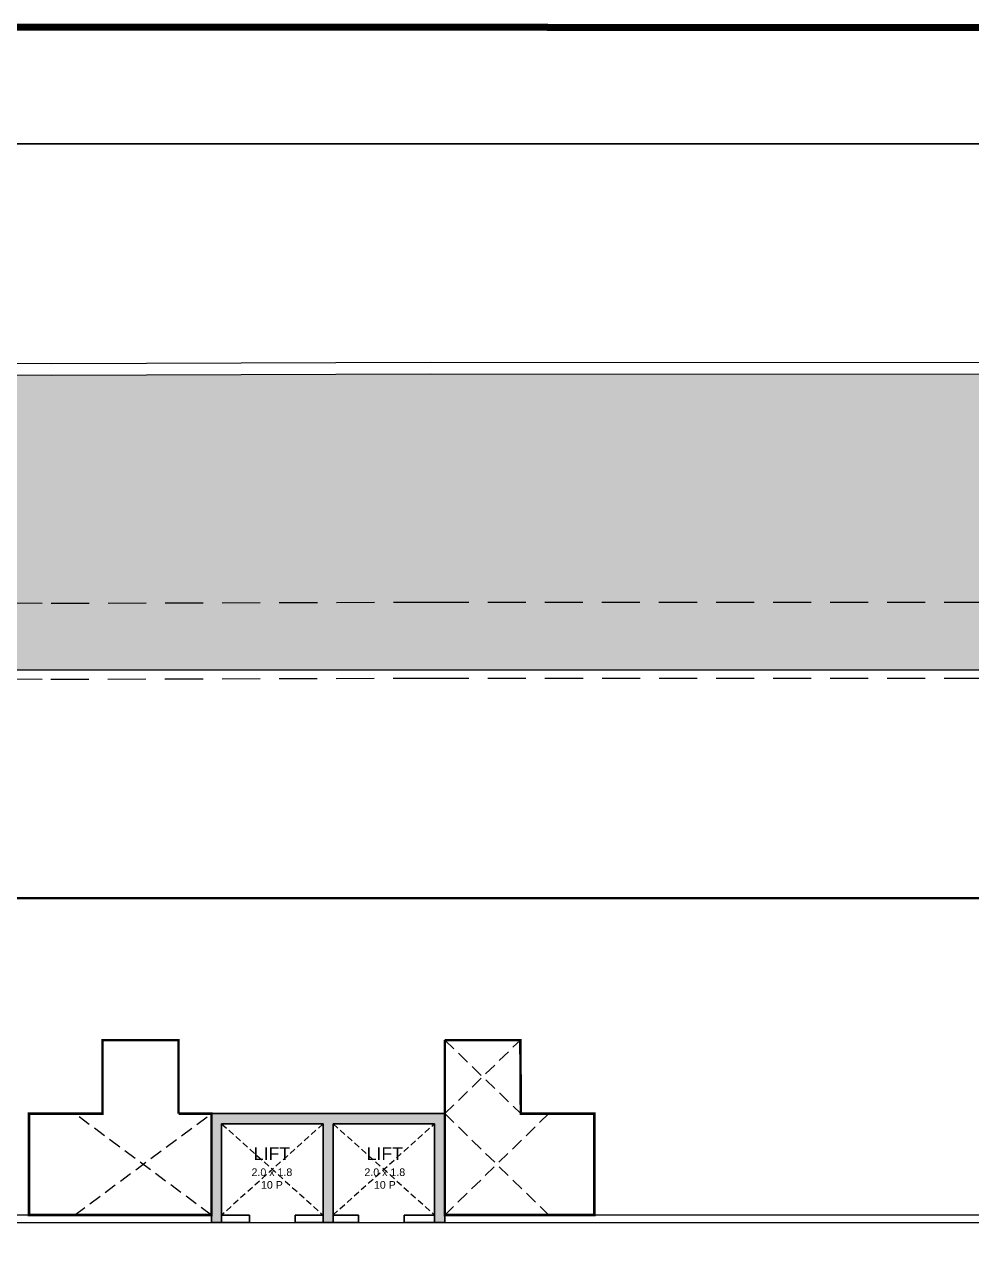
# Model space of a CAD drawing. Header units: inches. Extents: x 27644242 to 29005101, y -955243 to 216979.
# Drawn here: x 28720656 to 28739331, y -825294 to -801172 of the extents above; entities that cross this region are included whole.
import ezdxf

# ---------------------------------------------------------------- set-up
doc = ezdxf.new("R2010")
doc.units = ezdxf.units.IN
doc.header["$MEASUREMENT"] = 0
for name, pattern in [('01-Xref Col Podium Lvl-1$0$HIDDEN', [0.375, 0.25, -0.125]), ('DASHED2', [0.375, 0.25, -0.125]), ('HIDDEN', [0.375, 0.25, -0.125])]:
    doc.linetypes.add(name, pattern=pattern)
doc.layers.get('Defpoints').update_dxf_attribs({"color": 8})
for name, color, linetype, lineweight in [('AHC-A-COLUMN', 210, 'Continuous', 30), ('AHC-A-DUCT', 14, 'HIDDEN', 5), ('Columns', 1, 'Continuous', 25), ('ELEVATION', 40, 'Continuous', 13), ('FURN', 250, 'Continuous', 0), ('RVA Site Boundary', 17, 'Continuous', 15), ('WALL', 7, 'Continuous', 20)]:
    doc.layers.add(name, color=color, linetype=linetype, lineweight=lineweight)
doc.layers.add('HATCH', color=9, linetype='Continuous')
doc.layers.add('text', color=7, linetype='Continuous')
doc.styles.add('AMITS', font='arial.ttf')

# ---------------------------------------------------------------- blocks, each defined once
blk = doc.blocks.new('FFFF')
at = {"layer": 'Columns', "ltscale": 500, "transparency": 33554610}
h = blk.add_hatch(color=256, dxfattribs=at)
h.dxf.hatch_style = 1
h.paths.add_polyline_path([(27448525.24615743, -46437.56585687399), (27450525.24615743, -46437.56585687399), (27450525.24615743, -48237.56585687399), (27450525.24615743, -48387.56585687399), (27450725.24615743, -48387.56585687399), (27450725.24615743, -46237.56585687399), (27446125.24615743, -46237.56585687399), (27446125.24615743, -48387.56585687399), (27446325.24615743, -48387.56585687399), (27446325.24615743, -48237.56585687399), (27446325.24615743, -46437.56585687399), (27448325.24615743, -46437.56585687399), (27448325.24615743, -48237.56585687399), (27448325.24615743, -48387.56585687399), (27448525.24615743, -48387.56585687399), (27448525.24615743, -48237.56585687399), (27448519.53533646, -48237.56585687399), (27448525.24615743, -48232.44075227244)])
at = {"color": 8, "ltscale": 500}
for p, q in [((27446325.24615743, -46437.56585687399), (27448325.24615743, -48237.56585687399)), ((27448325.24615743, -46437.56585687399), (27446325.24615743, -48237.56585687399)), ((27448519.53533646, -48237.56585687399), (27450525.24615743, -46437.56585687399)), ((27448525.24615743, -46437.56585687399), (27450525.24615743, -48237.56585687399))]:
    blk.add_line(p, q, dxfattribs=at)
at = {"layer": 'AHC-A-COLUMN', "ltscale": 500}
for p, q in [((27446125.24615743, -48387.56585687399), (27446125.24615743, -46237.56585687399)), ((27446125.24615743, -46237.56585687399), (27450725.24615743, -46237.56585687399)), ((27450725.24615743, -48387.56585687399), (27450725.24615743, -46237.56585687399)), ((27446325.24615743, -46437.56585687399), (27448325.24615743, -46437.56585687399)), ((27446325.24615743, -48387.56585687399), (27446325.24615743, -46437.56585687399)), ((27448325.24615743, -48387.56585687399), (27448325.24615743, -46437.56585687399)), ((27450525.24615743, -46437.56585687399), (27448525.24615743, -46437.56585687399)), ((27448525.24615743, -48387.56585687399), (27448525.24615743, -46437.56585687399)), ((27450525.24615743, -48387.56585687399), (27450525.24615743, -46437.56585687399)), ((27446325.24615743, -48237.56585687399), (27446875.24615743, -48237.56585687399)), ((27446875.24615743, -48237.56585687399), (27446875.24615743, -48387.56585687399)), ((27447775.24615743, -48237.56585687399), (27447775.24615743, -48387.56585687399)), ((27447775.24615743, -48237.56585687399), (27448325.24615743, -48237.56585687399)), ((27448519.53533646, -48237.56585687399), (27449025.24615743, -48237.56585687399)), ((27449025.24615743, -48237.56585687399), (27449025.24615743, -48387.56585687399)), ((27449925.24615743, -48237.56585687399), (27449925.24615743, -48387.56585687399)), ((27449925.24615743, -48237.56585687399), (27450525.24615743, -48237.56585687399)), ((27446125.24615743, -48387.56585687399), (27446875.24615743, -48387.56585687399)), ((27447775.24615743, -48387.56585687399), (27449025.24615743, -48387.56585687399)), ((27449925.24615743, -48387.56585687399), (27450725.24615743, -48387.56585687399))]:
    blk.add_line(p, q, dxfattribs=at)
at = {"layer": 'FURN', "ltscale": 500}
blk.add_line((27446875.24615743, -48387.56585687399), (27449925.24615743, -48387.56585687399), dxfattribs=at)
at = {"layer": 'text', "ltscale": 100, "char_height": 300, "width": 1823.982881505042, "attachment_point": 1, "style": 'AMITS'}
for insert in [(27446404.42097889, -46901.19155707996), (27448631.11521077, -46901.19155707996)]:
    blk.add_mtext('\\pxqc;{\\H0.833333x;LIFT\\P\\H0.6x;2.0 x 1.8\\P10 P}', dxfattribs=dict(at, insert=insert))

msp = doc.modelspace()

# ---------------------------------------------------------------- hatches: boundary and pattern name
at = {"layer": 'HATCH', "ltscale": 500, "true_color": 0x1f7f00, "transparency": 33554508}
h = msp.add_hatch(color=86, dxfattribs=at)
h.dxf.hatch_style = 1
h.paths.add_polyline_path([(28779889.84878924, -821147.8890416635), (28786372.80866555, -819430.0440009534), (28789422.17884777, -818681.4083542805), (28792994.83357248, -817944.8349494407), (28793157.15560145, -817911.3163121947), (28793126.05552679, -817778.8119487932), (28790698.81821782, -808186.0544083782), (28767243.48830008, -808088.0794136175), (28742984.13938398, -808069.1039027586), (28728662.28131609, -808063.8055530674), (28716553.18117888, -808099.5167123155), (28716553.18117888, -813902.1228946815), (28773507.89614654, -813902.1228946815), (28773507.89614654, -822987.3342835439)])

# ---------------------------------------------------------------- linework, layer by layer
at = {"layer": 'AHC-A-DUCT', "linetype": 'DASHED2', "ltscale": 1000}
for p, q in [((28728943.82109575, -822653.0366987588), (28730434.07211119, -821203.074585822)), ((28728944.11451746, -821203.074585822), (28730443.66818741, -822653.0745826033)), ((28721643.88539792, -824653.093162399), (28724343.82109575, -822653.0373657802)), ((28724343.82109575, -824653.0478787953), (28721643.88539792, -822653.0745539858)), ((28728943.82109575, -822653.0373657802), (28730993.88437535, -824653.0875139951)), ((28730993.88437535, -822653.0745826033), (28728943.82109575, -824653.0745826031))]:
    msp.add_line(p, q, dxfattribs=at)
at = {"layer": 'Defpoints', "linetype": 'Continuous', "const_width": 154.4264220221692}
msp.add_lwpolyline([(28798160.52800938, -801249.244921484), (28798160.52800747, -875499.2449214542), (28689573.81142186, -875499.2449191445), (28689573.81142377, -801249.2449191818)], close=True, dxfattribs=at)
at = {"layer": 'Defpoints', "color": 6, "ltscale": 500}
msp.add_lwpolyline([(28689580.45461486, -851821.228513943), (28798167.17119952, -851821.228513943), (28798167.17119952, -803526.0324533742), (28689580.45461486, -803526.0324533742)], close=True, dxfattribs=at)
at = {"layer": 'ELEVATION', "ltscale": 500}
msp.add_lwpolyline([(28716553.18117888, -808073.4599723883), (28716553.18117888, -813902.1228946815), (28773507.89614654, -813902.1228946815), (28773507.89614654, -822913.3810114947)], dxfattribs=at)
at = {"layer": 'ELEVATION', "ltscale": 500, "const_width": 50}
for points in [[(28718992.31906798, -824803.0745094477), (28704343.88429227, -824803.0746706135), (28704343.88430377, -818403.0745600399), (28770193.87444858, -818402.8153292176), (28770176.36474216, -823403.0848110467), (28767791.04712849, -823403.0848110467), (28767791.04712849, -824803.0737615845), (28761941.05096101, -824803.0745826068)], [(28723693.94867753, -822653.0366701416), (28723693.88489147, -821203.0745572045), (28722194.10158586, -821203.0745572045), (28722194.10158586, -822653.0745539858), (28720743.88540114, -822653.0745539858), (28720743.88540114, -824653.0745523765), (28724343.82109575, -824653.0745523765), (28724343.82109575, -822653.0373657802), (28723693.94867882, -822653.0659546673)], [(28728944.11451746, -821203.074585822), (28728943.82109575, -824653.0745826031), (28731893.88437213, -824653.0745826031), (28731893.88437213, -822653.0745826033), (28730443.66818741, -822653.0745826033), (28730434.07211119, -821203.074585822), (28728943.88488181, -821203.074585822)]]:
    msp.add_lwpolyline(points, dxfattribs=at)
at = {"layer": 'RVA Site Boundary', "ltscale": 500}
for points in [[(28742304.78557467, -839068.4069684476), (28734332.78509767, -839794.0658485922), (28734049.91172722, -839854.0980590545), (28733451.43441876, -839995.9723366708), (28714532.93109516, -844973.1805530782), (28712893.07793156, -845438.7769568367), (28712617.92699612, -845516.2841248268), (28711491.96058241, -845778.2416324161), (28711137.17755162, -845859.88164217), (28707523.80793994, -846875.4349992208), (28707182.42537523, -847023.3036708988), (28706827.512569, -846201.3189928858), (28701891.2044833, -834768.7373822418), (28694440.78778215, -817673.7712529413), (28690189.54788165, -808064.0022467603), (28698006.81334148, -807961.3896729259), (28714624.73441373, -807796.6483754548), (28721195.21846814, -807855.8257986794), (28728661.98471227, -807833.8054276032), (28742984.27188898, -807839.1039360447)], [(28742304.78557467, -839068.4069684476), (28734332.78509767, -839794.0658485922), (28734049.91172722, -839854.0980590545), (28733451.43441876, -839995.9723366708), (28714532.93109516, -844973.1805530782), (28712893.07793156, -845438.7769568367), (28712617.92699612, -845516.2841248268), (28711491.96058241, -845778.2416324161), (28711137.17755162, -845859.88164217), (28707523.80793994, -846875.4349992208), (28707182.42537523, -847023.3036708988), (28706827.512569, -846201.3189928858), (28701891.2044833, -834768.7373822418), (28694440.78778215, -817673.7712529413), (28690189.54788165, -808064.0022467603), (28698006.81334148, -807961.3896729259), (28714624.73441373, -807796.6483754548), (28721195.21846814, -807855.8257986794), (28728661.98471227, -807833.8054276032), (28742984.27188898, -807839.1039360445)]]:
    msp.add_lwpolyline(points, dxfattribs=at)
at = {"layer": 'RVA Site Boundary', "color": 5, "ltscale": 500}
for points in [[(28742304.78557467, -839068.406968445), (28734332.78509767, -839794.0658485894), (28734049.91172722, -839854.0980590512), (28733451.43441876, -839995.972336669), (28714532.93109516, -844973.1805530754), (28712893.07793156, -845438.7769568344), (28712617.92699612, -845516.2841248256), (28711491.96058241, -845778.2416324136), (28711137.17755162, -845859.881642167), (28707523.80793994, -846875.4349992205), (28707182.42537523, -847023.3036708985), (28706827.512569, -846201.3189928834), (28701891.2044833, -834768.7373822411), (28694440.78778215, -817673.7712529381), (28690189.54788165, -808064.0022467603), (28698006.81334148, -807961.3896729243), (28714624.73441373, -807796.648375452), (28721195.21846814, -807855.8257986759), (28728661.98471227, -807833.8054276002), (28742984.27188898, -807839.1039360431)], [(28742287.80043238, -838839.00216461), (28734298.36590859, -839566.2479953456), (28733999.50416461, -839629.6733049983), (28733395.64012945, -839772.8245532692), (28714472.2561105, -844751.3168161253), (28712830.48707829, -845217.457184158), (28712560.65693561, -845293.4655399506), (28711440.11260107, -845554.1615939734), (28711080.24038969, -845636.9726877895), (28707446.63414381, -846658.2136395285), (28707302.30495111, -846720.7293278368), (28707038.67019399, -846110.1463138198), (28702102.2067346, -834677.2048548013), (28694651.38066741, -817581.2994359424), (28690540.76745743, -808289.4118111273), (28698009.46274776, -808191.3747096781), (28714624.83870457, -808026.658643137), (28721194.52187852, -808085.8288531872), (28728662.28131609, -808063.8055530675), (28742984.13938398, -808069.1039027586)]]:
    msp.add_lwpolyline(points, dxfattribs=at)
at = {"layer": 'RVA Site Boundary', "linetype": '01-Xref Col Podium Lvl-1$0$HIDDEN', "ltscale": 3000}
for points in [[(28741955.48243101, -834350.647306965), (28733624.94699171, -835108.9421710114), (28733013.26924398, -835238.7542039619), (28732304.01272988, -835406.8896606665), (28713285.13684527, -840410.5045714513), (28711605.8834288, -840887.2877182991), (28711440.1557516, -840933.9714880509), (28710425.69557363, -841169.9869291277), (28709966.2524389, -841275.7105369258), (28709865.10554431, -841304.1383147058), (28706230.51165127, -832886.35105705), (28698771.67624852, -815772.068233846), (28697412.45480974, -812699.5989400467), (28698061.29895964, -812691.0819504955), (28714626.87917756, -812526.859532624), (28721180.89295114, -812585.8886153647), (28728668.08443358, -812563.8080078613), (28742981.54706446, -812569.103251673)], [(28741844.70976389, -832854.5290210831), (28733400.47401942, -833623.1735628997), (28732684.52427044, -833775.1145036167), (28731940.13693002, -833951.5780297988), (28712889.43042353, -838963.56715656), (28711197.68221224, -839443.8978963643), (28711066.65535694, -839480.8068040842), (28710744.08908287, -839555.8522549581), (28707606.61329017, -832289.3997911336), (28700145.10810889, -815168.9911664808), (28699705.31609169, -814174.8577383559), (28714627.55933523, -814026.9264957865), (28721176.34997534, -814085.9085360905), (28728670.01880607, -814063.8088261257), (28742980.68295795, -814069.1030346446)]]:
    msp.add_lwpolyline(points, dxfattribs=at)
at = {"layer": 'WALL', "ltscale": 500}
for points in [[(28718992.31906798, -824803.0745826068), (28724343.82109575, -824803.0745826068), (28724343.82109575, -824653.1117994296), (28718992.31906798, -824653.1117994296)], [(28728943.82109575, -824803.0745826068), (28743447.36194543, -824803.0745826068), (28743447.36194543, -824653.1117994296), (28728943.82109575, -824653.1117994296)]]:
    msp.add_lwpolyline(points, close=True, dxfattribs=at)

# ---------------------------------------------------------------- block references
at = {"layer": 'AHC-A-DUCT', "ltscale": 500}
msp.add_blockref('FFFF', (1278218.574938312, -776415.4715089062), dxfattribs=at)

doc.saveas('drawing.dxf')
